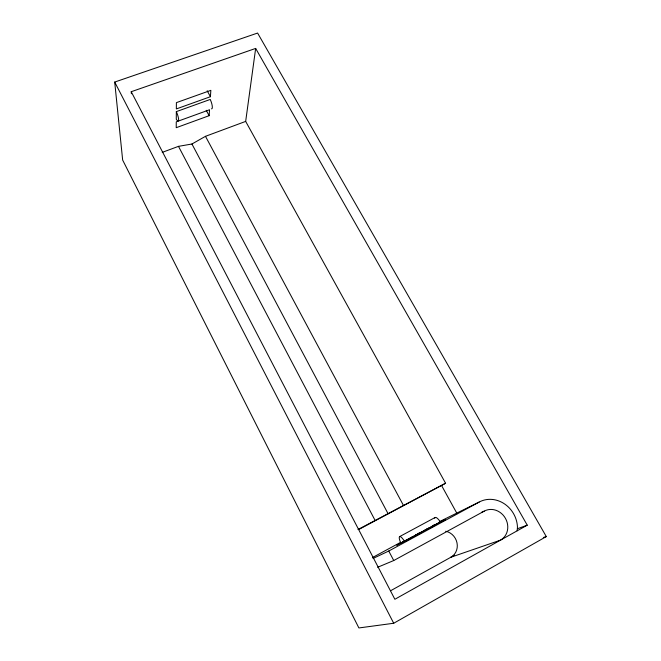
<?xml version="1.0" encoding="UTF-8"?>
<svg xmlns="http://www.w3.org/2000/svg" width="661" height="661" viewBox="0 0 661 661"><rect width="100%" height="100%" fill="white"/><g stroke="black" fill="none" stroke-linecap="round" stroke-linejoin="round"><path stroke-width="0.99" d="M176.33 111.635L176.28 119.228A7.288 1.611 69.3 0 0 178.644 119.839A7.288 1.611 69.3 0 0 176.33 111.635L210.239 99.439A7.213 1.851 69.9 0 1 211.495 108.858M209.14 115.683L209.537 109.751L176.264 121.831L176.231 127.697L209.14 115.683L206.232 110.313M210.421 96.704L210.851 90.342L176.388 102.637L176.347 108.925L210.421 96.704L207.182 90.772M517.142 530.833L517.464 527.139A27.134 24.482 59.5 0 0 479.217 502.038L439.681 521.529M358.634 529.568L445.58 483.257L245.669 121.401L255.658 48.418L131.233 91.714L131.382 93.755M393.708 623.257L546.292 536.583L257.592 33.05L114.708 82.063L122.657 160.061L358.89 627.95L393.708 623.257L114.708 82.063M162.234 152.377L178.478 146.354L191.938 144.007L205.48 136.323L245.669 121.401M255.658 48.418L527.247 525.173L394.865 599.279L131.233 91.714M390.684 590.703L454.471 555.24M377.621 567.287L393.749 560.528L484.29 511.102A16.632 15.005 59.5 0 1 505.475 518.398A16.632 15.005 59.5 0 1 500.526 540.136L450.885 557.24A14.096 12.947 63.5 0 0 457.015 542.921A14.096 12.947 63.5 0 0 445.704 531.246M435.202 517.447L399.657 536.583A8.329 2.107 61.9 0 0 400.863 543.202L440.391 522.025A8.229 2.413 61.2 0 0 434.715 518.216M373.035 558.462L388.759 551.026L479.217 502.038M372.639 557.471L400.682 542.309M405.639 540.368L396.74 545.185L412.2 536.988M417.215 534.105L419.884 532.659M414.001 536.013L422.106 531.626M424.808 530.163L429.311 527.726M431.112 526.759L434.715 524.809L433.087 525.602M400.863 543.202L413.53 536.344M415.339 535.36L420.776 532.427M422.586 531.444L428.014 528.503M433.442 525.569L440.391 522.025M357.973 529.535L445.58 483.257M481.481 512.382L484.29 511.102M517.571 528.668L527.247 525.173M543.334 537.509L546.292 536.583M441.672 485.695L457.09 513.688M205.48 136.323L403.491 505.491M191.938 144.007L388.106 513.771M178.478 146.354L375.134 520.471M388.759 551.026L393.749 560.528M399.674 536.575A8.329 2.107 61.9 0 1 404.565 541.417M441.903 521.289L405.895 540.772L445.423 519.563L441.903 521.289"/></g></svg>
